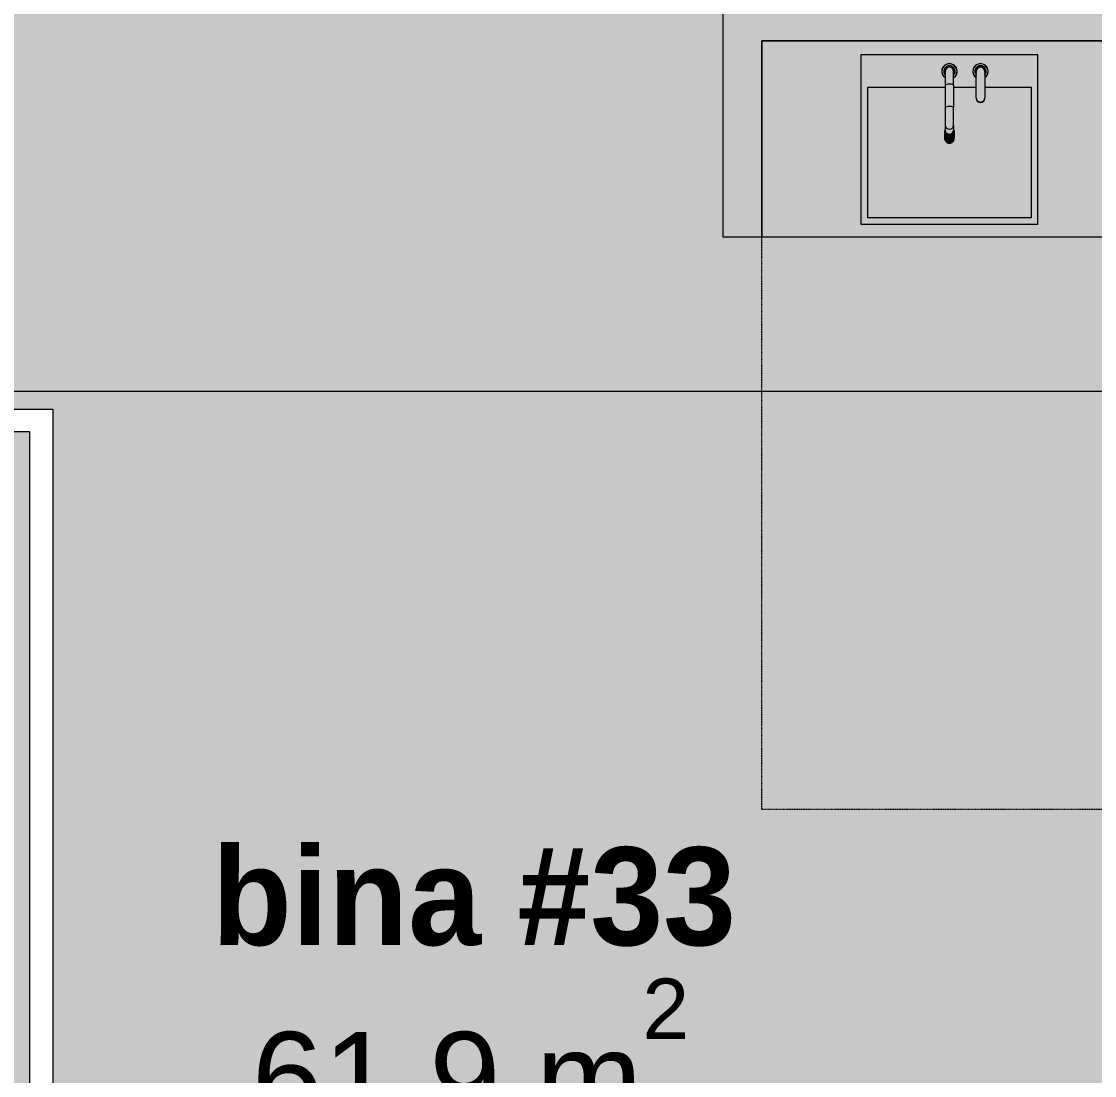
# Model space of a CAD drawing. Header units: millimetres. Extents: x 475206255 to 476720147, y 4620882299 to 4621447368.
# Drawn here: x 475249693 to 475252980, y 4621051330 to 4621054559 of the extents above; entities that cross this region are included whole.
import ezdxf

# ---------------------------------------------------------------- set-up
doc = ezdxf.new("R2010")
doc.units = ezdxf.units.MM
doc.header["$MEASUREMENT"] = 0
doc.linetypes.add('dash fine 0_25', pattern=[0.5952, 0.2976, -0.2976])
for name, color, linetype, lineweight in [('2D Drafting - General_Pen_No__250_Pen_No__7_Pen_No__250', 7, 'Continuous', 0), ('2D Drafting - General_Pen_No__250_Pen_No__7_Pen_No__7', 7, 'Continuous', 0), ('Annotation - Text_Pen_No__7_Pen_No__142', 142, 'Continuous', 0), ('G-Anno-Nplt_Pen_No__142', 142, 'Continuous', 0), ('G-Anno-Nplt_Pen_No__151', 151, 'Continuous', 0), ('G-Anno-Nplt_Pen_No__4', 7, 'Continuous', 0), ('New_--------AVEJI_MODZRAVI_Pen_No__7', 7, 'Continuous', 0), ('New_--------AVEJI_UDZRAVI_Pen_No__7', 7, 'Continuous', 0), ('zoma_Pen_No__142', 142, 'Continuous', 0), ('zoma_Pen_No__5_Pen_No__5', 5, 'Continuous', 0)]:
    doc.layers.add(name, color=color, linetype=linetype, lineweight=lineweight)
doc.layers.add('New_--aveji_Pen_No__251', color=7, linetype='Continuous', lineweight=0, true_color=0x656565)
doc.layers.add('zoma', color=7, linetype='Continuous')
doc.styles.add('GENERATED_STYLE_1', font='arial.ttf')
doc.styles.add('GENERATED_STYLE_2', font='arial.ttf')
doc.styles.add('GENERATED_STYLE_8', font='')
doc.styles.get('GENERATED_STYLE_8').set_extended_font_data('AcadMtavr', bold=True)
doc.dimstyles.new('GENERATED_STYLE__3', dxfattribs={"dimtxt": 200, "dimasz": 64.421331, "dimexe": 0.18, "dimexo": 3, "dimgap": 0, "dimtad": 1, "dimtih": 1, "dimtoh": 1, "dimlfac": 0.001, "dimzin": 0, "dimdsep": 46, "dimtxsty": 'GENERATED_STYLE_2', "dimblk": 'ARROWHEAD_2', "dimblk1": 'ARROWHEAD_2', "dimblk2": 'ARROWHEAD_2', "dimcen": 0.09, "dimclrd": 142, "dimclre": 142, "dimclrt": 142, "dimadec": 0, "dimazin": 0, "dimtfac": 1, "dimtdec": 4, "dimtmove": 0, "dimatfit": 3, "dimfxl": 1, "dimtolj": 1, "dimtzin": 0, "dimarcsym": 0})
doc.dimstyles.new('GENERATED_STYLE__9', dxfattribs={"dimtxt": 200, "dimasz": 64.421331, "dimexe": 0.18, "dimexo": 3, "dimgap": 0, "dimtad": 1, "dimlfac": 0.001, "dimzin": 0, "dimdsep": 46, "dimtxsty": 'GENERATED_STYLE_2', "dimblk": 'ARROWHEAD_2', "dimblk1": 'ARROWHEAD_2', "dimblk2": 'ARROWHEAD_2', "dimcen": 0.09, "dimclrd": 142, "dimclre": 142, "dimclrt": 142, "dimadec": 0, "dimazin": 0, "dimtfac": 1, "dimtdec": 4, "dimtmove": 0, "dimatfit": 3, "dimfxl": 1, "dimtolj": 1, "dimtzin": 0, "dimarcsym": 0})

# ---------------------------------------------------------------- blocks, each defined once
blk = doc.blocks.new('*D1011', base_point=(475826095.8, 4621095193.2))
at = {"layer": 'zoma_Pen_No__142', "color": 142, "linetype": 'Continuous', "lineweight": 0, "transparency": 16777216}
for p, q in [((475298717.6, 4621061002.2), (475298632.8, 4621061051.2)), ((475298675.2, 4621061026.7), (475298675.2, 4621061068.1)), ((475298738.8, 4621061026.7), (475298611.6, 4621061026.7)), ((475298675.2, 4621045826.7), (475298675.2, 4621061026.7)), ((475298738.8, 4621045826.7), (475298611.6, 4621045826.7)), ((475298632.8, 4621045851.2), (475298717.6, 4621045802.2)), ((475298675.2, 4621045785.2), (475298675.2, 4621045826.7))]:
    blk.add_line(p, q, dxfattribs=at)
at = {"layer": 'zoma_Pen_No__142', "color": 142, "lineweight": 0, "transparency": 16777216, "insert": (475298635.2, 4621053083.5), "char_height": 200, "attachment_point": 7, "rotation": 90, "style": 'GENERATED_STYLE_2'}
blk.add_mtext('\\A1;{\\pql;\\fArial|b0|i0|c204|p0;\\W1.000000;15.20}', dxfattribs=at)
blk = doc.blocks.new('ARROWHEAD_2')
at = {"color": 0, "linetype": 'Continuous', "lineweight": 0}
for p, q in [((-0.378, -0.655), (0.378, 0.655)), ((0, 0), (-1, 0))]:
    blk.add_line(p, q, dxfattribs=at)
blk = doc.blocks.new('*D1015', base_point=(475826095.8, 4621095193.2))
at = {"layer": 'zoma_Pen_No__142', "color": 142, "linetype": 'Continuous', "lineweight": 0, "transparency": 16777216}
for p, q in [((475297949.6, 4621053226.7), (475297822.5, 4621053226.7)), ((475297843.7, 4621053251.2), (475297928.4, 4621053202.2)), ((475297886.1, 4621050626.7), (475297886.1, 4621053226.7)), ((475297949.6, 4621050626.7), (475297822.5, 4621050626.7)), ((475297843.7, 4621050651.2), (475297928.4, 4621050602.2))]:
    blk.add_line(p, q, dxfattribs=at)
at = {"layer": 'zoma_Pen_No__142', "color": 142, "lineweight": 0, "transparency": 16777216, "char_height": 200, "attachment_point": 7, "rotation": 90, "style": 'GENERATED_STYLE_2'}
for s, insert in [('\\A1;{\\pql;\\fArial|b0|i0|c204|p0;\\W1.000000;0.40}', (475297846.1, 4621052668.4)), ('\\A1;{\\pql;\\fArial|b0|i0|c204|p0;\\W1.000000;2.60}', (475297846.1, 4621051659.8))]:
    blk.add_mtext(s, dxfattribs=dict(at, insert=insert))
blk = doc.blocks.new('*D1016', base_point=(475826095.8, 4621095193.2))
at = {"layer": 'zoma_Pen_No__142', "color": 142, "linetype": 'Continuous', "lineweight": 0, "transparency": 16777216}
for p, q in [((475297843.7, 4621053651.2), (475297928.4, 4621053602.2)), ((475297949.6, 4621053626.7), (475297822.5, 4621053626.7)), ((475297886.1, 4621053226.7), (475297886.1, 4621053626.7)), ((475297949.6, 4621053226.7), (475297822.5, 4621053226.7)), ((475297843.7, 4621053251.2), (475297928.4, 4621053202.2))]:
    blk.add_line(p, q, dxfattribs=at)
blk = doc.blocks.new('*D1017', base_point=(475826095.8, 4621095193.2))
at = {"layer": 'zoma_Pen_No__142', "color": 142, "linetype": 'Continuous', "lineweight": 0, "transparency": 16777216}
for p, q in [((475297843.7, 4621054251.2), (475297928.4, 4621054202.2)), ((475297949.6, 4621054226.7), (475297822.5, 4621054226.7)), ((475297886.1, 4621053626.7), (475297886.1, 4621054226.7)), ((475297843.7, 4621053651.2), (475297928.4, 4621053602.2)), ((475297949.6, 4621053626.7), (475297822.5, 4621053626.7))]:
    blk.add_line(p, q, dxfattribs=at)
at = {"layer": 'zoma_Pen_No__142', "color": 142, "lineweight": 0, "transparency": 16777216, "insert": (475297846.1, 4621053659.8), "char_height": 200, "attachment_point": 7, "rotation": 90, "style": 'GENERATED_STYLE_2'}
blk.add_mtext('\\A1;{\\pql;\\fArial|b0|i0|c204|p0;\\W1.000000;0.60}', dxfattribs=at)
blk = doc.blocks.new('*D1018', base_point=(475826095.8, 4621095193.2))
at = {"layer": 'zoma_Pen_No__142', "color": 142, "linetype": 'Continuous', "lineweight": 0, "transparency": 16777216}
for p, q in [((475297843.7, 4621055851.2), (475297928.4, 4621055802.2)), ((475297949.6, 4621055826.7), (475297822.5, 4621055826.7)), ((475297886.1, 4621054226.7), (475297886.1, 4621055826.7)), ((475297843.7, 4621054251.2), (475297928.4, 4621054202.2)), ((475297949.6, 4621054226.7), (475297822.5, 4621054226.7))]:
    blk.add_line(p, q, dxfattribs=at)
at = {"layer": 'zoma_Pen_No__142', "color": 142, "lineweight": 0, "transparency": 16777216, "insert": (475297846.1, 4621054759.8), "char_height": 200, "attachment_point": 7, "rotation": 90, "style": 'GENERATED_STYLE_2'}
blk.add_mtext('\\A1;{\\pql;\\fArial|b0|i0|c204|p0;\\W1.000000;1.60}', dxfattribs=at)
blk = doc.blocks.new('*D1220', base_point=(475826095.8, 4621095193.2))
at = {"layer": 'zoma_Pen_No__142', "color": 142, "linetype": 'Continuous', "lineweight": 0, "transparency": 16777216}
for p, q in [((475247419.4, 4621061979.3), (475247419.4, 4621062106.5)), ((475253519.4, 4621061979.3), (475253519.4, 4621062106.5)), ((475247443.8, 4621062085.3), (475247394.9, 4621062000.5)), ((475253543.8, 4621062085.3), (475253494.9, 4621062000.5)), ((475247419.4, 4621062042.9), (475253519.4, 4621062042.9))]:
    blk.add_line(p, q, dxfattribs=at)
at = {"layer": 'zoma_Pen_No__142', "color": 142, "lineweight": 0, "transparency": 16777216, "char_height": 200, "attachment_point": 7, "style": 'GENERATED_STYLE_2'}
for s, insert in [('\\A1;{\\pql;\\fArial|b0|i0|c204|p0;\\W1.000000;6.10}', (475250202.5, 4621062082.9)), ('\\A1;{\\pql;\\fArial|b0|i0|c204|p0;\\W1.000000;0.40}', (475252961, 4621062082.9))]:
    blk.add_mtext(s, dxfattribs=dict(at, insert=insert))
blk = doc.blocks.new('*D1278', base_point=(475826095.8, 4621095193.2))
at = {"layer": 'zoma_Pen_No__142', "color": 142, "linetype": 'Continuous', "lineweight": 0, "transparency": 16777216}
for p, q in [((475247419.4, 4621111169.1), (475247419.4, 4621111296.2)), ((475253519.4, 4621111169.1), (475253519.4, 4621111296.2)), ((475247443.8, 4621111275), (475247394.9, 4621111190.3)), ((475253543.8, 4621111275), (475253494.9, 4621111190.3)), ((475247419.4, 4621111232.6), (475253519.4, 4621111232.6))]:
    blk.add_line(p, q, dxfattribs=at)
at = {"layer": 'zoma_Pen_No__142', "color": 142, "lineweight": 0, "transparency": 16777216, "char_height": 200, "attachment_point": 7, "style": 'GENERATED_STYLE_2'}
for s, insert in [('\\A1;{\\pql;\\fArial|b0|i0|c204|p0;\\W1.000000;6.10}', (475250202.5, 4621111272.6)), ('\\A1;{\\pql;\\fArial|b0|i0|c204|p0;\\W1.000000;0.40}', (475252961, 4621111272.6))]:
    blk.add_mtext(s, dxfattribs=dict(at, insert=insert))
blk = doc.blocks.new('*D1302', base_point=(475826095.8, 4621095193.2))
at = {"layer": 'zoma_Pen_No__142', "color": 142, "linetype": 'Continuous', "lineweight": 0, "transparency": 16777216}
for p, q in [((475247443.8, 4621092730.1), (475247394.9, 4621092645.3)), ((475247419.4, 4621092624.1), (475247419.4, 4621092751.3)), ((475253543.8, 4621092730.1), (475253494.9, 4621092645.3)), ((475253519.4, 4621092624.1), (475253519.4, 4621092751.3)), ((475247419.4, 4621092687.7), (475253519.4, 4621092687.7))]:
    blk.add_line(p, q, dxfattribs=at)
at = {"layer": 'zoma_Pen_No__142', "color": 142, "lineweight": 0, "transparency": 16777216, "char_height": 200, "attachment_point": 7, "style": 'GENERATED_STYLE_2'}
for s, insert in [('\\A1;{\\pql;\\fArial|b0|i0|c204|p0;\\W1.000000;6.10}', (475250202.4, 4621092727.7)), ('\\A1;{\\pql;\\fArial|b0|i0|c204|p0;\\W1.000000;0.40}', (475252961, 4621092727.7))]:
    blk.add_mtext(s, dxfattribs=dict(at, insert=insert))
blk = doc.blocks.new('*D1336', base_point=(475826095.8, 4621095193.2))
at = {"layer": 'zoma_Pen_No__142', "color": 142, "linetype": 'Continuous', "lineweight": 0, "transparency": 16777216}
for p, q in [((475247443.8, 4621160464.8), (475247394.9, 4621160380)), ((475247419.4, 4621160358.8), (475247419.4, 4621160486)), ((475253543.8, 4621160464.8), (475253494.9, 4621160380)), ((475253519.4, 4621160358.8), (475253519.4, 4621160486)), ((475247419.4, 4621160422.4), (475253519.4, 4621160422.4))]:
    blk.add_line(p, q, dxfattribs=at)
at = {"layer": 'zoma_Pen_No__142', "color": 142, "lineweight": 0, "transparency": 16777216, "char_height": 200, "attachment_point": 7, "style": 'GENERATED_STYLE_2'}
for s, insert in [('\\A1;{\\pql;\\fArial|b0|i0|c204|p0;\\W1.000000;6.10}', (475250202.5, 4621160462.4)), ('\\A1;{\\pql;\\fArial|b0|i0|c204|p0;\\W1.000000;0.40}', (475252961, 4621160462.4))]:
    blk.add_mtext(s, dxfattribs=dict(at, insert=insert))
blk = doc.blocks.new('*D1360', base_point=(475826095.8, 4621095193.2))
at = {"layer": 'zoma_Pen_No__142', "color": 142, "linetype": 'Continuous', "lineweight": 0, "transparency": 16777216}
for p, q in [((475247419.4, 4621141813.9), (475247419.4, 4621141941)), ((475253519.4, 4621141813.9), (475253519.4, 4621141941)), ((475247443.8, 4621141919.8), (475247394.9, 4621141835.1)), ((475253543.8, 4621141919.8), (475253494.9, 4621141835.1)), ((475247419.4, 4621141877.4), (475253519.4, 4621141877.4))]:
    blk.add_line(p, q, dxfattribs=at)
at = {"layer": 'zoma_Pen_No__142', "color": 142, "lineweight": 0, "transparency": 16777216, "char_height": 200, "attachment_point": 7, "style": 'GENERATED_STYLE_2'}
for s, insert in [('\\A1;{\\pql;\\fArial|b0|i0|c204|p0;\\W1.000000;6.10}', (475250202.4, 4621141917.4)), ('\\A1;{\\pql;\\fArial|b0|i0|c204|p0;\\W1.000000;0.40}', (475252961, 4621141917.4))]:
    blk.add_mtext(s, dxfattribs=dict(at, insert=insert))
blk = doc.blocks.new('*D1395', base_point=(475826095.8, 4621095193.2))
at = {"layer": 'zoma_Pen_No__142', "color": 142, "linetype": 'Continuous', "lineweight": 0, "transparency": 16777216}
for p, q in [((475247419.4, 4621209735.5), (475247419.4, 4621209862.6)), ((475253519.4, 4621209735.5), (475253519.4, 4621209862.6)), ((475247443.8, 4621209841.4), (475247394.9, 4621209756.6)), ((475253543.8, 4621209841.4), (475253494.9, 4621209756.6)), ((475247419.4, 4621209799), (475253519.4, 4621209799))]:
    blk.add_line(p, q, dxfattribs=at)
at = {"layer": 'zoma_Pen_No__142', "color": 142, "lineweight": 0, "transparency": 16777216, "char_height": 200, "attachment_point": 7, "style": 'GENERATED_STYLE_2'}
for s, insert in [('\\A1;{\\pql;\\fArial|b0|i0|c204|p0;\\W1.000000;6.10}', (475250202.5, 4621209839)), ('\\A1;{\\pql;\\fArial|b0|i0|c204|p0;\\W1.000000;0.40}', (475252961, 4621209839))]:
    blk.add_mtext(s, dxfattribs=dict(at, insert=insert))
blk = doc.blocks.new('*D1419', base_point=(475826095.8, 4621095193.2))
at = {"layer": 'zoma_Pen_No__142', "color": 142, "linetype": 'Continuous', "lineweight": 0, "transparency": 16777216}
for p, q in [((475247443.8, 4621191296.5), (475247394.9, 4621191211.7)), ((475247419.4, 4621191190.5), (475247419.4, 4621191317.7)), ((475253543.8, 4621191296.5), (475253494.9, 4621191211.7)), ((475253519.4, 4621191190.5), (475253519.4, 4621191317.7)), ((475247419.4, 4621191254.1), (475253519.4, 4621191254.1))]:
    blk.add_line(p, q, dxfattribs=at)
at = {"layer": 'zoma_Pen_No__142', "color": 142, "lineweight": 0, "transparency": 16777216, "char_height": 200, "attachment_point": 7, "style": 'GENERATED_STYLE_2'}
for s, insert in [('\\A1;{\\pql;\\fArial|b0|i0|c204|p0;\\W1.000000;6.10}', (475250202.4, 4621191294.1)), ('\\A1;{\\pql;\\fArial|b0|i0|c204|p0;\\W1.000000;0.40}', (475252961, 4621191294.1))]:
    blk.add_mtext(s, dxfattribs=dict(at, insert=insert))
blk = doc.blocks.new('*D1453', base_point=(475826095.8, 4621095193.2))
at = {"layer": 'zoma_Pen_No__142', "color": 142, "linetype": 'Continuous', "lineweight": 0, "transparency": 16777216}
for p, q in [((475247443.8, 4621259031.2), (475247394.9, 4621258946.4)), ((475247419.4, 4621258925.2), (475247419.4, 4621259052.4)), ((475253543.8, 4621259031.2), (475253494.9, 4621258946.4)), ((475253519.4, 4621258925.2), (475253519.4, 4621259052.4)), ((475247419.4, 4621258988.8), (475253519.4, 4621258988.8))]:
    blk.add_line(p, q, dxfattribs=at)
at = {"layer": 'zoma_Pen_No__142', "color": 142, "lineweight": 0, "transparency": 16777216, "char_height": 200, "attachment_point": 7, "style": 'GENERATED_STYLE_2'}
for s, insert in [('\\A1;{\\pql;\\fArial|b0|i0|c204|p0;\\W1.000000;6.10}', (475250202.5, 4621259028.8)), ('\\A1;{\\pql;\\fArial|b0|i0|c204|p0;\\W1.000000;0.40}', (475252961, 4621259028.8))]:
    blk.add_mtext(s, dxfattribs=dict(at, insert=insert))
blk = doc.blocks.new('*D1477', base_point=(475826095.8, 4621095193.2))
at = {"layer": 'zoma_Pen_No__142', "color": 142, "linetype": 'Continuous', "lineweight": 0, "transparency": 16777216}
for p, q in [((475247419.4, 4621240380.3), (475247419.4, 4621240507.4)), ((475253519.4, 4621240380.3), (475253519.4, 4621240507.4)), ((475247443.8, 4621240486.2), (475247394.9, 4621240401.5)), ((475253543.8, 4621240486.2), (475253494.9, 4621240401.5)), ((475247419.4, 4621240443.8), (475253519.4, 4621240443.8))]:
    blk.add_line(p, q, dxfattribs=at)
at = {"layer": 'zoma_Pen_No__142', "color": 142, "lineweight": 0, "transparency": 16777216, "char_height": 200, "attachment_point": 7, "style": 'GENERATED_STYLE_2'}
for s, insert in [('\\A1;{\\pql;\\fArial|b0|i0|c204|p0;\\W1.000000;6.10}', (475250202.4, 4621240483.8)), ('\\A1;{\\pql;\\fArial|b0|i0|c204|p0;\\W1.000000;0.40}', (475252961, 4621240483.8))]:
    blk.add_mtext(s, dxfattribs=dict(at, insert=insert))

msp = doc.modelspace()

# ---------------------------------------------------------------- hatches: boundary and pattern name
at = {"layer": '2D Drafting - General_Pen_No__250_Pen_No__7_Pen_No__7', "linetype": 'Continuous', "lineweight": 0}
for points in [[(475253719.376, 4621054619.31), (475251961.274, 4621054619.31), (475251961.274, 4621055987.867), (475251841.274, 4621055987.867), (475251841.274, 4621055256.666), (475251801.76, 4621055256.666), (475251801.76, 4621055136.666), (475251841.274, 4621055136.666), (475251841.274, 4621053899.31), (475251961.274, 4621053899.31), (475251961.274, 4621054499.31), (475253719.376, 4621054499.31)], [(475249519.376, 4621053301.696), (475249519.376, 4621045826.696), (475249719.376, 4621045826.696), (475249719.376, 4621053301.696)]]:
    msp.add_hatch(color=7, dxfattribs=at).paths.add_polyline_path(points)
at = {"layer": 'G-Anno-Nplt_Pen_No__151', "linetype": 'Continuous', "lineweight": 0, "true_color": 0x1f2f3f}
msp.add_hatch(color=169, dxfattribs=at).paths.add_polyline_path([(475247419.376, 4621055847.029), (475247819.342, 4621055847.029), (475247819.342, 4621055086.653), (475247489.376, 4621055086.653), (475247489.376, 4621053696.696), (475247489.376, 4621053371.696), (475249789.376, 4621053371.696), (475249789.376, 4621048096.696), (475253649.376, 4621048096.696), (475253649.376, 4621053156.696), (475253449.376, 4621053156.696), (475253449.376, 4621053456.696), (475253249.376, 4621053456.696), (475253249.376, 4621054286.883), (475253649.376, 4621054286.883), (475253649.376, 4621059656.696), (475250549.194, 4621059656.696), (475250549.194, 4621060756.696), (475247489.375, 4621060756.696), (475247489.376, 4621060556.696), (475247489.376, 4621057294.333), (475247419.376, 4621057294.333)])

# ---------------------------------------------------------------- linework, layer by layer
at = {"layer": '2D Drafting - General_Pen_No__250_Pen_No__7_Pen_No__250', "color": 7, "linetype": 'Continuous', "lineweight": 0, "flags": 128}
for points in [[(475253719.376, 4621054619.31), (475251961.274, 4621054619.31), (475251961.274, 4621055987.867), (475251841.274, 4621055987.867), (475251841.274, 4621055256.666), (475251801.76, 4621055256.666), (475251801.76, 4621055136.666), (475251841.274, 4621055136.666), (475251841.274, 4621053899.31), (475251961.274, 4621053899.31), (475251961.274, 4621054499.31), (475253719.376, 4621054499.31)], [(475249519.376, 4621053301.696), (475249519.376, 4621045826.696), (475249719.376, 4621045826.696), (475249719.376, 4621053301.696)]]:
    msp.add_lwpolyline(points, close=True, dxfattribs=at)
at = {"layer": 'G-Anno-Nplt_Pen_No__4', "color": 7, "linetype": 'Continuous', "lineweight": 0, "flags": 128}
msp.add_lwpolyline([(475247419.376, 4621055847.029), (475247819.342, 4621055847.029), (475247819.342, 4621055086.653), (475247489.376, 4621055086.653), (475247489.376, 4621053696.696), (475247489.376, 4621053371.696), (475249789.376, 4621053371.696), (475249789.376, 4621048096.696), (475253649.376, 4621048096.696), (475253649.376, 4621053156.696), (475253449.376, 4621053156.696), (475253449.376, 4621053456.696), (475253249.376, 4621053456.696), (475253249.376, 4621054286.883), (475253649.376, 4621054286.883), (475253649.376, 4621059656.696), (475250549.194, 4621059656.696), (475250549.194, 4621060756.696), (475247489.375, 4621060756.696), (475247489.376, 4621060556.696), (475247489.376, 4621057294.333), (475247419.376, 4621057294.333)], close=True, dxfattribs=at)
at = {"layer": 'New_--------AVEJI_MODZRAVI_Pen_No__7', "color": 7, "linetype": 'dash fine 0_25', "lineweight": 0}
msp.add_lwpolyline([(475253449.376, 4621052145.05), (475251961.274, 4621052145.05), (475251961.274, 4621054349.609)], dxfattribs=at)
at = {"layer": 'New_--------AVEJI_UDZRAVI_Pen_No__7', "color": 7, "linetype": 'Continuous', "lineweight": 0}
msp.add_lwpolyline([(475253449.376, 4621054499.31), (475251961.274, 4621054499.31), (475251961.274, 4621053899.31), (475253449.376, 4621053899.31)], dxfattribs=at)
at = {"layer": 'New_--aveji_Pen_No__251', "color": 251, "linetype": 'Continuous', "lineweight": 0, "true_color": 0x656565}
for p, q in [((475252522.686, 4621054406.178), (475252522.686, 4621054363.707)), ((475252548.445, 4621054363.707), (475252548.445, 4621054406.178)), ((475252617.757, 4621054324.712), (475252617.757, 4621054406.178)), ((475252643.516, 4621054406.178), (475252643.516, 4621054324.712)), ((475252522.686, 4621054363.707), (475252522.686, 4621054295.666)), ((475252548.445, 4621054363.707), (475252548.445, 4621054295.666)), ((475252548.445, 4621054357.742), (475252617.757, 4621054357.742)), ((475252617.757, 4621054324.712), (475252617.757, 4621054323.288)), ((475252643.516, 4621054323.288), (475252643.516, 4621054324.712)), ((475252522.686, 4621054295.666), (475252522.686, 4621054240.545)), ((475252548.445, 4621054240.545), (475252548.445, 4621054295.666)), ((475252522.686, 4621054240.545), (475252522.686, 4621054225.825)), ((475252548.445, 4621054240.545), (475252548.445, 4621054225.825)), ((475252521.36, 4621054221.281), (475252521.36, 4621054197.318)), ((475252521.361, 4621054221.282), (475252521.361, 4621054225.109)), ((475252521.365, 4621054221.29), (475252521.365, 4621054225.111)), ((475252521.619, 4621054196.162), (475252521.619, 4621054220.125)), ((475252521.622, 4621054196.161), (475252521.622, 4621054220.129)), ((475252523.264, 4621054216.589), (475252523.264, 4621054192.626)), ((475252524, 4621054191.646), (475252524, 4621054215.609)), ((475252524.002, 4621054191.646), (475252524.002, 4621054215.614)), ((475252526.573, 4621054190.43), (475252526.573, 4621054216.081)), ((475252527.04, 4621054212.903), (475252527.04, 4621054188.94)), ((475252528.141, 4621054188.285), (475252528.141, 4621054212.248)), ((475252528.143, 4621054188.285), (475252528.143, 4621054212.253)), ((475252530.699, 4621054187.977), (475252530.699, 4621054213.628)), ((475252532.115, 4621054210.783), (475252532.115, 4621054186.82)), ((475252533.413, 4621054186.59), (475252533.413, 4621054210.553)), ((475252535.566, 4621054187.115), (475252535.566, 4621054212.766)), ((475252537.714, 4621054210.552), (475252537.714, 4621054186.589)), ((475252539.013, 4621054186.819), (475252539.013, 4621054210.782)), ((475252540.432, 4621054187.977), (475252540.432, 4621054213.628)), ((475252542.987, 4621054212.246), (475252542.987, 4621054188.283)), ((475252544.088, 4621054188.938), (475252544.088, 4621054212.901)), ((475252544.558, 4621054190.43), (475252544.558, 4621054216.081)), ((475252547.13, 4621054215.607), (475252547.13, 4621054191.644)), ((475252547.865, 4621054192.623), (475252547.865, 4621054216.587)), ((475252549.512, 4621054220.122), (475252549.512, 4621054196.159)), ((475252549.77, 4621054197.315), (475252549.77, 4621054221.278)), ((475252549.771, 4621054225.105), (475252549.771, 4621054201.142))]:
    msp.add_line(p, q, dxfattribs=at)
msp.add_lwpolyline([(475252805.642, 4621054457.478), (475252805.642, 4621053937.478), (475252265.527, 4621053937.478), (475252265.527, 4621054457.478)], close=True, dxfattribs=at)
msp.add_lwpolyline([(475252643.516, 4621054357.742), (475252785.642, 4621054357.742), (475252785.642, 4621053957.478), (475252285.527, 4621053957.478), (475252285.527, 4621054357.742), (475252522.686, 4621054357.742)], dxfattribs=at)
for centre, radius, start, end in [((475252535.566, 4621054406.178), 23.813, 90.00002, 237.258157), ((475252535.566, 4621054406.178), 23.805, 90.00002, 237.244931), ((475252535.566, 4621054406.178), 23.778, 90.00002, 237.20329), ((475252535.566, 4621054406.178), 23.724, 90.00002, 237.119665), ((475252535.566, 4621054406.178), 23.635, 90.000019, 236.97991), ((475252535.566, 4621054406.178), 23.146, 90.00002, 236.188824), ((475252535.566, 4621054406.178), 17.327, 90.000019, 221.983112), ((475252535.566, 4621054406.178), 16.761, 90.000019, 219.788945), ((475252535.566, 4621054406.178), 16.55, 90.00002, 218.902852), ((475252535.566, 4621054406.178), 16.328, 90.000021, 217.926431), ((475252535.566, 4621054406.178), 15.483, 90.000019, 213.712281), ((475252535.566, 4621054406.178), 13.402, 90.00002, 196.050914), ((475252535.566, 4621054406.178), 12.88, 90.000021, 180.000021), ((475252535.566, 4621054406.178), 23.813, 302.741884, 90.00002), ((475252535.566, 4621054406.178), 23.805, 302.75511, 90.00002), ((475252535.566, 4621054406.178), 23.778, 302.796751, 90.00002), ((475252535.566, 4621054406.178), 23.724, 302.880376, 90.00002), ((475252535.566, 4621054406.178), 23.635, 303.020131, 90.00002), ((475252535.566, 4621054406.178), 23.146, 303.811217, 90.00002), ((475252535.566, 4621054406.178), 17.327, 318.016929, 90.000021), ((475252535.566, 4621054406.178), 16.761, 320.211096, 90.000021), ((475252535.566, 4621054406.178), 16.55, 321.097189, 90.00002), ((475252535.566, 4621054406.178), 16.328, 322.073607, 90.00002), ((475252535.566, 4621054406.178), 15.483, 326.287761, 90.00002), ((475252535.566, 4621054406.178), 13.402, 343.949128, 90.00002), ((475252535.566, 4621054406.178), 12.88, 0.000021, 90.000019), ((475252630.636, 4621054406.178), 23.813, 90.00002, 237.258157), ((475252630.636, 4621054406.178), 23.805, 90.00002, 237.244931), ((475252630.636, 4621054406.178), 23.778, 90.00002, 237.20329), ((475252630.636, 4621054406.178), 23.724, 90.00002, 237.119665), ((475252630.636, 4621054406.178), 23.635, 90.000021, 236.979909), ((475252630.636, 4621054406.178), 23.146, 90.00002, 236.188824), ((475252630.636, 4621054406.178), 17.327, 90.00002, 221.983113), ((475252630.636, 4621054406.178), 16.761, 90.000019, 219.788945), ((475252630.636, 4621054406.178), 16.55, 90.000021, 218.90285), ((475252630.636, 4621054406.178), 16.328, 90.000021, 217.926431), ((475252630.636, 4621054406.178), 15.483, 90.00002, 213.712279), ((475252630.636, 4621054406.178), 13.402, 90.00002, 196.050914), ((475252630.636, 4621054406.178), 12.88, 0.000021, 180.000021), ((475252630.636, 4621054406.178), 23.813, 302.741884, 90.00002), ((475252630.636, 4621054406.178), 23.805, 302.75511, 90.00002), ((475252630.636, 4621054406.178), 23.778, 302.796751, 90.00002), ((475252630.636, 4621054406.178), 23.724, 302.880375, 90.00002), ((475252630.636, 4621054406.178), 23.635, 303.020131, 90.00002), ((475252630.636, 4621054406.178), 23.146, 303.811217, 90.00002), ((475252630.636, 4621054406.178), 17.327, 318.016927, 90.000021), ((475252630.636, 4621054406.178), 16.761, 320.211096, 90.000021), ((475252630.636, 4621054406.178), 16.55, 321.097189, 90.00002), ((475252630.636, 4621054406.178), 16.328, 322.073608, 90.00002), ((475252630.636, 4621054406.178), 15.483, 326.287762, 90.000019), ((475252630.636, 4621054406.178), 13.402, 343.949128, 90.00002)]:
    msp.add_arc(centre, radius, start, end, dxfattribs=at)
for centre, major_axis, ratio, start_param, end_param in [((475252535.566, 4621054363.707), (12.88, 0), 0.23905575, 1.57079633, 3.14159271), ((475252535.566, 4621054363.707), (12.88, 0), 0.23905575, 0.00000006, 1.57079633), ((475252630.636, 4621054324.712), (12.88, 0), 0.98480799, 3.14159259, 6.28318532), ((475252630.636, 4621054323.288), (-12.88, 0), 0.98480506, 6.28318509, 9.42477774), ((475252535.566, 4621054295.666), (12.88, 0), 0.23905575, 1.57079633, 3.14159271), ((475252535.566, 4621054295.666), (12.88, 0), 0.23905575, 6.28318507, 7.85398163), ((475252535.566, 4621054240.545), (12.88, 0), 0.88988826, 3.14159267, 4.71238898), ((475252535.566, 4621054240.545), (-12.88, 0), 0.88988826, 1.57079633, 3.14159265), ((475252535.566, 4621054223.193), (14.367, 0), 0.88988826, 3.29171498, 3.38392044), ((475252535.566, 4621054223.193), (14.367, 0), 0.88988826, 2.8990159, 2.99122137), ((475252535.566, 4621054223.783), (13.515, 0), 0.88988826, 3.22228408, 3.45327474), ((475252535.566, 4621054223.783), (13.515, 0), 0.88988826, 2.83365359, 3.06057562), ((475252535.566, 4621054225.825), (12.88, 0), 0.88988826, 3.14159259, 4.71238898), ((475252535.566, 4621054224), (12.82, 0), 0.88988826, 3.15312769, 3.52270557), ((475252535.566, 4621054224), (12.82, 0), 0.88988826, 3.09068451, 3.13000646), ((475252535.566, 4621054223.193), (-14.367, 0), 0.88988826, 0.54282142, 0.6350269), ((475252535.566, 4621054223.783), (-13.515, 0), 0.88988826, 0.4733905, 0.70438114), ((475252535.566, 4621054224), (-12.82, 0), 0.88988826, 0.40423412, 0.77381198), ((475252535.566, 4621054224), (-12.82, 0), 0.88988826, 0.79693323, 1.16651106), ((475252535.566, 4621054223.783), (-13.515, 0), 0.88988826, 0.86608959, 1.09708024), ((475252535.566, 4621054223.193), (-14.367, 0), 0.88988826, 0.93552055, 1.02772596), ((475252535.566, 4621054224), (-12.82, 0), 0.88988826, 1.18963234, 1.55921017), ((475252535.566, 4621054223.783), (-13.515, 0), 0.88988826, 1.25878866, 1.48977933), ((475252535.566, 4621054223.193), (-14.367, 0), 0.88988826, 1.3282196, 1.42042505), ((475252535.566, 4621054225.825), (-12.88, 0), 0.88988826, 1.57079633, 3.14159265), ((475252535.566, 4621054224), (-12.82, 0), 0.88988826, 1.58233144, 1.95190925), ((475252535.566, 4621054223.783), (-13.515, 0), 0.88988826, 1.65148773, 1.88247841), ((475252535.566, 4621054223.193), (-14.367, 0), 0.88988826, 1.72091868, 1.81312412), ((475252535.566, 4621054224), (-12.82, 0), 0.88988826, 1.97503055, 2.34460838), ((475252535.566, 4621054223.783), (-13.515, 0), 0.88988826, 2.04418681, 2.27517749), ((475252535.566, 4621054223.193), (-14.367, 0), 0.88988826, 2.11361776, 2.2058232), ((475252535.566, 4621054224), (-12.82, 0), 0.88988826, 2.36772964, 2.73730748), ((475252535.566, 4621054223.783), (-13.515, 0), 0.88988826, 2.4368859, 2.66787657), ((475252535.566, 4621054223.193), (-14.367, 0), 0.88988826, 2.50631687, 2.5985223), ((475252535.566, 4621054224), (-12.82, 0), 0.88988826, 2.7604287, 3.13000653), ((475252535.566, 4621054224), (-12.82, 0), 0.88988826, 3.15312784, 3.19250082), ((475252535.566, 4621054223.783), (-13.515, 0), 0.88988826, 2.82958499, 3.06057563), ((475252535.566, 4621054223.783), (-13.515, 0), 0.88988826, 3.22228408, 3.44953173), ((475252535.566, 4621054223.193), (-14.367, 0), 0.88988826, 2.89901593, 2.99122134), ((475252535.566, 4621054223.193), (-14.367, 0), 0.88988826, 3.29171502, 3.38392047), ((475252535.566, 4621054199.23), (14.367, 0), 0.88988826, 3.29171498, 3.38392044), ((475252535.566, 4621054199.23), (-14.367, 0), 0.88988826, 0.54282141, 0.63502684), ((475252535.566, 4621054196.6), (-11.65, 0), 0.88988826, 0.61887298, 0.70821417), ((475252535.566, 4621054199.23), (-14.367, 0), 0.88988826, 0.9355205, 1.02772595), ((475252535.566, 4621054196.6), (-11.65, 0), 0.88988826, 0.9648204, 2.17642924), ((475252535.566, 4621054199.23), (-14.367, 0), 0.88988826, 1.3282196, 1.42042504), ((475252535.566, 4621054199.23), (-14.367, 0), 0.88988826, 1.72091869, 1.81312414), ((475252535.566, 4621054199.23), (-14.367, 0), 0.88988826, 2.11361776, 2.2058232), ((475252535.566, 4621054196.6), (-11.65, 0), 0.88988826, 2.43308372, 2.52259947), ((475252535.566, 4621054199.23), (-14.367, 0), 0.88988826, 2.50631687, 2.5985223), ((475252535.566, 4621054199.23), (-14.367, 0), 0.88988826, 2.89901593, 2.99122141)]:
    msp.add_ellipse(centre, major_axis=major_axis, ratio=ratio, start_param=start_param, end_param=end_param, dxfattribs=at)
for points in [[(475252522.094, 4621054222.814), (475252521.857, 4621054222.326), (475252521.613, 4621054221.815), (475252521.36, 4621054221.281)], [(475252521.365, 4621054225.111), (475252521.615, 4621054224.997), (475252521.859, 4621054224.879), (475252522.095, 4621054224.757)], [(475252522.686, 4621054227.457), (475252522.341, 4621054227.079), (475252521.986, 4621054226.681), (475252521.62, 4621054226.264)], [(475252521.622, 4621054220.129), (475252521.993, 4621054220.125), (475252522.353, 4621054220.114), (475252522.701, 4621054220.095)], [(475252522.746, 4621054223.868), (475252522.535, 4621054223.529), (475252522.317, 4621054223.178), (475252522.094, 4621054222.814)], [(475252522.095, 4621054224.757), (475252522.318, 4621054224.546), (475252522.535, 4621054224.338), (475252522.746, 4621054224.132)], [(475252522.701, 4621054220.095), (475252523.031, 4621054219.982), (475252523.353, 4621054219.87), (475252523.665, 4621054219.757)], [(475252522.746, 4621054224.132), (475252522.776, 4621054224.118), (475252522.805, 4621054224.104), (475252522.834, 4621054224.09)], [(475252522.839, 4621054224.063), (475252522.808, 4621054223.998), (475252522.777, 4621054223.934), (475252522.746, 4621054223.868)], [(475252523.537, 4621054218.3), (475252523.448, 4621054217.755), (475252523.358, 4621054217.185), (475252523.264, 4621054216.589)], [(475252523.779, 4621054219.513), (475252523.7, 4621054219.123), (475252523.619, 4621054218.718), (475252523.537, 4621054218.3)], [(475252523.665, 4621054219.757), (475252523.716, 4621054219.755), (475252523.767, 4621054219.754), (475252523.817, 4621054219.752)], [(475252523.817, 4621054219.752), (475252523.804, 4621054219.673), (475252523.792, 4621054219.593), (475252523.779, 4621054219.513)], [(475252524.002, 4621054215.614), (475252524.437, 4621054215.753), (475252524.858, 4621054215.88), (475252525.267, 4621054215.995)], [(475252525.267, 4621054215.995), (475252525.653, 4621054216.009), (475252526.03, 4621054216.02), (475252526.396, 4621054216.027)], [(475252526.396, 4621054216.027), (475252526.455, 4621054216.045), (475252526.515, 4621054216.063), (475252526.573, 4621054216.081)], [(475252526.573, 4621054216.081), (475252526.584, 4621054216.001), (475252526.595, 4621054215.921), (475252526.606, 4621054215.841)], [(475252526.606, 4621054215.841), (475252526.672, 4621054215.448), (475252526.74, 4621054215.041), (475252526.81, 4621054214.621)], [(475252526.81, 4621054214.621), (475252526.885, 4621054214.073), (475252526.961, 4621054213.501), (475252527.04, 4621054212.903)], [(475252528.143, 4621054212.253), (475252528.575, 4621054212.545), (475252528.994, 4621054212.821), (475252529.4, 4621054213.08)], [(475252529.4, 4621054213.08), (475252529.784, 4621054213.231), (475252530.158, 4621054213.375), (475252530.523, 4621054213.511)], [(475252530.523, 4621054213.511), (475252530.582, 4621054213.551), (475252530.641, 4621054213.589), (475252530.699, 4621054213.628)], [(475252530.699, 4621054213.628), (475252530.731, 4621054213.556), (475252530.764, 4621054213.483), (475252530.797, 4621054213.41)], [(475252530.797, 4621054213.41), (475252530.998, 4621054213.065), (475252531.205, 4621054212.707), (475252531.417, 4621054212.337)], [(475252531.417, 4621054212.337), (475252531.642, 4621054211.842), (475252531.875, 4621054211.324), (475252532.115, 4621054210.783)], [(475252533.413, 4621054210.559), (475252533.777, 4621054210.991), (475252534.13, 4621054211.403), (475252534.472, 4621054211.795)], [(475252534.472, 4621054211.795), (475252534.795, 4621054212.071), (475252535.11, 4621054212.337), (475252535.417, 4621054212.592)], [(475252535.417, 4621054212.592), (475252535.467, 4621054212.651), (475252535.516, 4621054212.709), (475252535.566, 4621054212.766)], [(475252535.566, 4621054212.766), (475252535.615, 4621054212.709), (475252535.664, 4621054212.651), (475252535.714, 4621054212.592)], [(475252535.714, 4621054212.592), (475252536.019, 4621054212.337), (475252536.333, 4621054212.071), (475252536.655, 4621054211.795)], [(475252536.655, 4621054211.795), (475252536.997, 4621054211.401), (475252537.35, 4621054210.987), (475252537.714, 4621054210.552)], [(475252539.012, 4621054210.788), (475252539.252, 4621054211.327), (475252539.484, 4621054211.843), (475252539.71, 4621054212.335)], [(475252539.71, 4621054212.335), (475252539.924, 4621054212.706), (475252540.132, 4621054213.065), (475252540.334, 4621054213.41)], [(475252540.334, 4621054213.41), (475252540.367, 4621054213.483), (475252540.4, 4621054213.556), (475252540.432, 4621054213.628)], [(475252540.432, 4621054213.628), (475252540.491, 4621054213.589), (475252540.549, 4621054213.55), (475252540.608, 4621054213.511)], [(475252540.608, 4621054213.511), (475252540.971, 4621054213.374), (475252541.344, 4621054213.23), (475252541.727, 4621054213.079)], [(475252541.727, 4621054213.079), (475252542.134, 4621054212.817), (475252542.554, 4621054212.54), (475252542.987, 4621054212.246)], [(475252544.085, 4621054212.906), (475252544.165, 4621054213.502), (475252544.243, 4621054214.073), (475252544.318, 4621054214.618)], [(475252544.318, 4621054214.618), (475252544.389, 4621054215.04), (475252544.458, 4621054215.447), (475252544.525, 4621054215.84)], [(475252544.525, 4621054215.84), (475252544.536, 4621054215.921), (475252544.547, 4621054216.001), (475252544.558, 4621054216.081)], [(475252544.558, 4621054216.081), (475252544.617, 4621054216.063), (475252544.676, 4621054216.045), (475252544.735, 4621054216.027)], [(475252544.735, 4621054216.027), (475252545.101, 4621054216.019), (475252545.476, 4621054216.007), (475252545.862, 4621054215.992)], [(475252545.862, 4621054215.992), (475252546.271, 4621054215.875), (475252546.694, 4621054215.747), (475252547.13, 4621054215.607)], [(475252547.314, 4621054219.752), (475252547.365, 4621054219.754), (475252547.415, 4621054219.755), (475252547.466, 4621054219.756)], [(475252547.352, 4621054219.512), (475252547.34, 4621054219.593), (475252547.327, 4621054219.673), (475252547.314, 4621054219.752)], [(475252547.593, 4621054218.296), (475252547.51, 4621054218.716), (475252547.43, 4621054219.121), (475252547.352, 4621054219.512)], [(475252547.466, 4621054219.756), (475252547.778, 4621054219.868), (475252548.099, 4621054219.98), (475252548.428, 4621054220.091)], [(475252547.862, 4621054216.59), (475252547.769, 4621054217.184), (475252547.68, 4621054217.753), (475252547.593, 4621054218.296)], [(475252548.297, 4621054224.09), (475252548.326, 4621054224.104), (475252548.355, 4621054224.118), (475252548.385, 4621054224.132)], [(475252548.385, 4621054223.868), (475252548.354, 4621054223.933), (475252548.323, 4621054223.998), (475252548.292, 4621054224.063)], [(475252548.385, 4621054224.132), (475252548.597, 4621054224.336), (475252548.814, 4621054224.543), (475252549.037, 4621054224.753)], [(475252549.037, 4621054222.81), (475252548.814, 4621054223.175), (475252548.596, 4621054223.528), (475252548.385, 4621054223.868)], [(475252548.428, 4621054220.091), (475252548.779, 4621054220.109), (475252549.14, 4621054220.119), (475252549.512, 4621054220.122)], [(475252549.509, 4621054226.262), (475252549.144, 4621054226.679), (475252548.789, 4621054227.077), (475252548.445, 4621054227.455)], [(475252549.037, 4621054224.753), (475252549.274, 4621054224.874), (475252549.519, 4621054224.992), (475252549.771, 4621054225.105)], [(475252549.767, 4621054221.281), (475252549.516, 4621054221.814), (475252549.273, 4621054222.323), (475252549.037, 4621054222.81)], [(475252522.714, 4621054194.964), (475252522.361, 4621054195.343), (475252521.997, 4621054195.742), (475252521.622, 4621054196.161)], [(475252523.264, 4621054194.523), (475252523.084, 4621054194.667), (475252522.9, 4621054194.814), (475252522.714, 4621054194.964)], [(475252525.282, 4621054190.869), (475252524.868, 4621054191.113), (475252524.442, 4621054191.372), (475252524.002, 4621054191.646)], [(475252526.457, 4621054190.454), (475252526.076, 4621054190.585), (475252525.684, 4621054190.723), (475252525.282, 4621054190.869)], [(475252526.573, 4621054190.43), (475252526.535, 4621054190.438), (475252526.496, 4621054190.446), (475252526.457, 4621054190.454)], [(475252526.595, 4621054190.331), (475252526.588, 4621054190.364), (475252526.58, 4621054190.397), (475252526.573, 4621054190.43)], [(475252526.807, 4621054189.511), (475252526.735, 4621054189.789), (475252526.664, 4621054190.062), (475252526.595, 4621054190.331)], [(475252527.04, 4621054188.94), (475252526.96, 4621054189.128), (475252526.883, 4621054189.319), (475252526.807, 4621054189.511)], [(475252529.415, 4621054187.96), (475252529.004, 4621054188.058), (475252528.58, 4621054188.166), (475252528.143, 4621054188.286)], [(475252530.583, 4621054187.959), (475252530.205, 4621054187.956), (475252529.815, 4621054187.956), (475252529.415, 4621054187.96)], [(475252530.699, 4621054187.977), (475252530.661, 4621054187.971), (475252530.622, 4621054187.965), (475252530.583, 4621054187.959)], [(475252530.763, 4621054187.893), (475252530.742, 4621054187.921), (475252530.72, 4621054187.949), (475252530.699, 4621054187.977)], [(475252531.408, 4621054187.225), (475252531.187, 4621054187.45), (475252530.972, 4621054187.673), (475252530.763, 4621054187.893)], [(475252532.115, 4621054186.82), (475252531.872, 4621054186.952), (475252531.637, 4621054187.087), (475252531.408, 4621054187.225)], [(475252534.485, 4621054186.68), (475252534.139, 4621054186.644), (475252533.781, 4621054186.614), (475252533.413, 4621054186.591)], [(475252535.468, 4621054187.06), (475252535.149, 4621054186.933), (475252534.821, 4621054186.807), (475252534.485, 4621054186.68)], [(475252535.566, 4621054187.115), (475252535.533, 4621054187.097), (475252535.501, 4621054187.079), (475252535.468, 4621054187.06)], [(475252535.663, 4621054187.06), (475252535.63, 4621054187.079), (475252535.598, 4621054187.097), (475252535.566, 4621054187.115)], [(475252536.642, 4621054186.68), (475252536.307, 4621054186.807), (475252535.98, 4621054186.933), (475252535.663, 4621054187.06)], [(475252537.714, 4621054186.589), (475252537.346, 4621054186.613), (475252536.989, 4621054186.643), (475252536.642, 4621054186.68)], [(475252539.719, 4621054187.224), (475252539.491, 4621054187.086), (475252539.256, 4621054186.952), (475252539.013, 4621054186.82)], [(475252540.368, 4621054187.893), (475252540.157, 4621054187.673), (475252539.941, 4621054187.45), (475252539.719, 4621054187.224)], [(475252540.432, 4621054187.977), (475252540.411, 4621054187.949), (475252540.389, 4621054187.921), (475252540.368, 4621054187.893)], [(475252540.547, 4621054187.959), (475252540.509, 4621054187.965), (475252540.471, 4621054187.971), (475252540.432, 4621054187.977)], [(475252541.712, 4621054187.959), (475252541.313, 4621054187.955), (475252540.925, 4621054187.955), (475252540.547, 4621054187.959)], [(475252542.987, 4621054188.283), (475252542.549, 4621054188.164), (475252542.124, 4621054188.056), (475252541.712, 4621054187.959)], [(475252544.32, 4621054189.509), (475252544.245, 4621054189.319), (475252544.168, 4621054189.13), (475252544.088, 4621054188.944)], [(475252544.536, 4621054190.331), (475252544.466, 4621054190.061), (475252544.394, 4621054189.787), (475252544.32, 4621054189.509)], [(475252544.558, 4621054190.43), (475252544.551, 4621054190.397), (475252544.544, 4621054190.364), (475252544.536, 4621054190.331)], [(475252544.674, 4621054190.453), (475252544.635, 4621054190.445), (475252544.596, 4621054190.437), (475252544.558, 4621054190.43)], [(475252545.847, 4621054190.866), (475252545.445, 4621054190.721), (475252545.054, 4621054190.584), (475252544.674, 4621054190.453)], [(475252547.13, 4621054191.644), (475252546.689, 4621054191.369), (475252546.261, 4621054191.11), (475252545.847, 4621054190.866)], [(475252548.416, 4621054194.961), (475252548.229, 4621054194.811), (475252548.046, 4621054194.664), (475252547.865, 4621054194.52)], [(475252549.512, 4621054196.159), (475252549.135, 4621054195.74), (475252548.77, 4621054195.34), (475252548.416, 4621054194.961)]]:
    msp.add_open_spline(points, degree=3, dxfattribs=at)
at = {"layer": 'zoma_Pen_No__5_Pen_No__5', "color": 5, "linetype": 'Continuous', "lineweight": 0}
msp.add_line((475228370.866, 4621053426.696), (475299000.631, 4621053426.696), dxfattribs=at)

# ---------------------------------------------------------------- texts
at = {"layer": 'Annotation - Text_Pen_No__7_Pen_No__142', "color": 142, "linetype": 'Continuous', "lineweight": 0, "insert": (475251078.947, 4621052029.765), "char_height": 300, "attachment_point": 2, "style": 'GENERATED_STYLE_8'}
msp.add_mtext('\\A1;{\\pqc;\\fAcadMtavr|b1|i0|c0|p0;\\W1.000000;bina #\\fAcadMtavr|b1|i0|c0|p0;\\W1.000000;33}', dxfattribs=at)
at = {"layer": 'G-Anno-Nplt_Pen_No__142', "color": 142, "lineweight": 0, "insert": (475250399.123, 4621051179.952), "char_height": 280, "attachment_point": 7, "style": 'GENERATED_STYLE_1'}
msp.add_mtext('{\\fArial|b0|i0|c204|p0;61.9 m{\\H0.66x;\\S2^  ;}}', dxfattribs=at)

# ---------------------------------------------------------------- dimensions: what is measured, and where the dimension line sits
at = {"layer": 'zoma', "color": 142, "linetype": 'Continuous', "lineweight": 0}
for base, p1, p2, picture, middle in [((475253519.376, 4621258988.783), (475247419.368, 4621024556.839), (475253519.376, 4621006290.259), '*D1453', (475250461.368, 4621259128.783)), ((475253519.369, 4621240443.837), (475247419.368, 4621006027.167), (475253519.369, 4620991020.605), '*D1477', (475250461.364, 4621240583.837)), ((475253519.376, 4621209799.032), (475247419.368, 4621024556.839), (475253519.376, 4621006290.259), '*D1395', (475250461.368, 4621209939.032)), ((475253519.369, 4621191254.086), (475247419.368, 4621006027.167), (475253519.369, 4620991020.605), '*D1419', (475250461.364, 4621191394.086)), ((475253519.376, 4621160422.38), (475247419.368, 4621024556.839), (475253519.376, 4621006290.259), '*D1336', (475250461.368, 4621160562.38)), ((475253519.369, 4621141877.434), (475247419.368, 4621006027.167), (475253519.369, 4620991020.605), '*D1360', (475250461.364, 4621142017.434)), ((475253519.376, 4621111232.645), (475247419.368, 4621024556.839), (475253519.376, 4621006290.259), '*D1278', (475250461.368, 4621111372.645)), ((475253519.369, 4621092687.699), (475247419.368, 4621006027.167), (475253519.369, 4620991020.605), '*D1302', (475250461.364, 4621092827.699)), ((475253519.376, 4621062042.909), (475247419.368, 4621024556.839), (475253519.376, 4621006290.259), '*D1220', (475250461.368, 4621062182.909))]:
    dim = msp.add_linear_dim(base=base, p1=p1, p2=p2, dimstyle='GENERATED_STYLE__3', dxfattribs=at)
    dim.commit()
    dim.dimension.update_dxf_attribs({"geometry": picture, "text_midpoint": middle, "dimtype": 160})
for base, p1, p2, picture, middle in [((475298675.195, 4621061026.696), (475232658.171, 4621045826.696), (475232658.171, 4621061026.696), '*D1011', (475298535.195, 4621053418.523)), ((475297886.067, 4621055826.698), (475232658.426, 4621054226.696), (475232658.171, 4621055826.698), '*D1018', (475297746.067, 4621055018.693)), ((475297886.067, 4621054226.696), (475232658.171, 4621053626.696), (475232658.426, 4621054226.696), '*D1017', (475297746.067, 4621053918.692)), ((475297886.067, 4621053626.696), (475232658.171, 4621053226.696), (475232658.171, 4621053626.696), '*D1016', (475297746.067, 4621052927.275)), ((475297886.067, 4621053226.696), (475232658.171, 4621050626.696), (475232658.171, 4621053226.696), '*D1015', (475297746.067, 4621051918.692))]:
    dim = msp.add_linear_dim(base=base, p1=p1, p2=p2, angle=90, dimstyle='GENERATED_STYLE__9', dxfattribs=at)
    dim.commit()
    dim.dimension.update_dxf_attribs({"geometry": picture, "text_midpoint": middle, "dimtype": 160, "text_rotation": 90})

doc.saveas('drawing.dxf')
